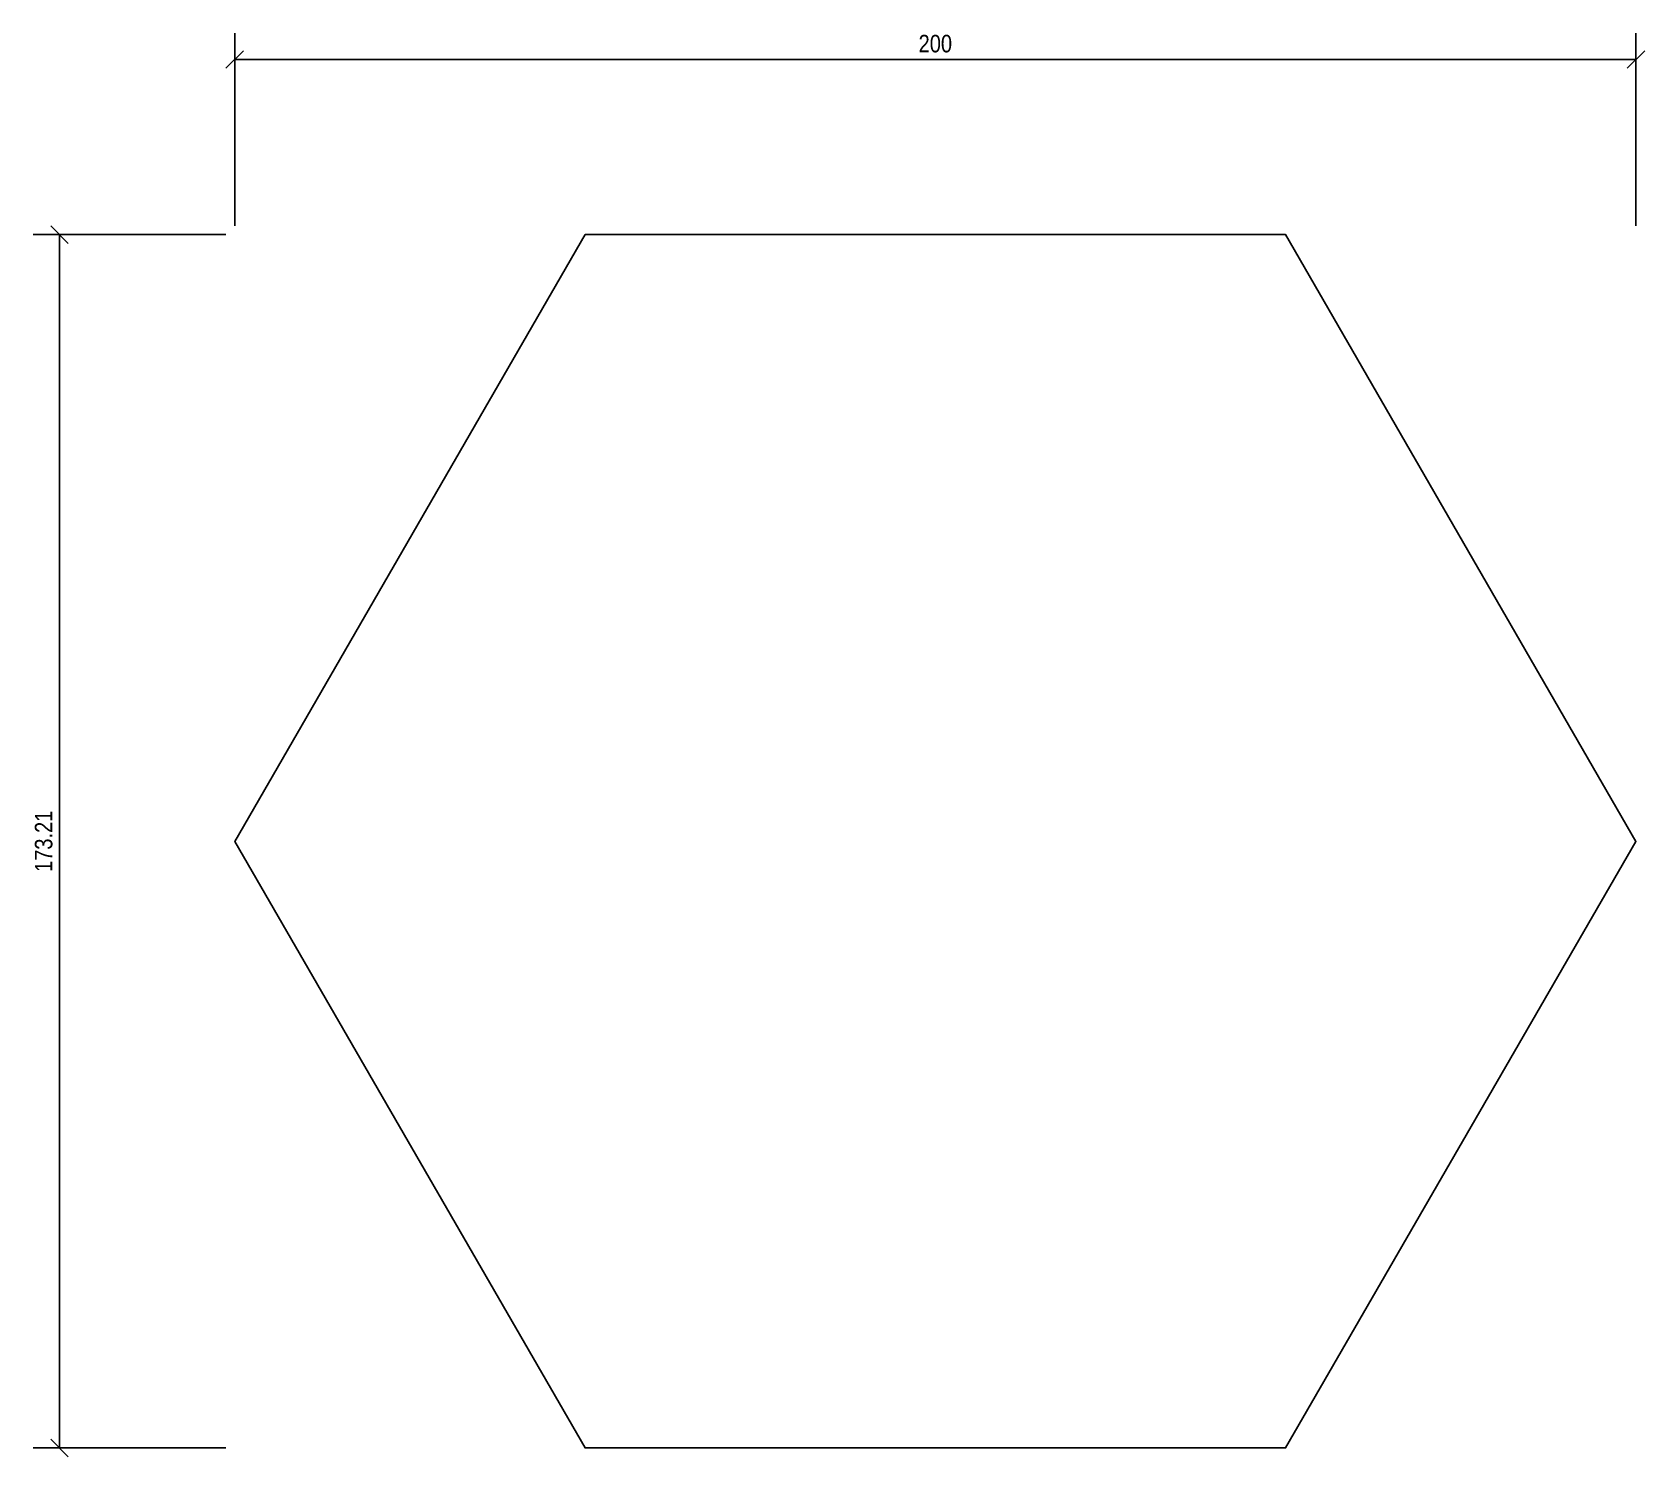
# Model space of a CAD drawing. Header units: metres. Extents: x 14.71 to 17.01, y 5.49 to 7.52.
import ezdxf

# ---------------------------------------------------------------- set-up
doc = ezdxf.new("R2010")
doc.units = ezdxf.units.M
doc.styles.add('OpenSansCondensed-Light', font='OpenSansCondensed-Light.ttf')
doc.dimstyles.new('EZ_M_10_H25_CM', dxfattribs={"dimtxt": 0.025, "dimasz": 0.025, "dimexe": 0.0375, "dimexo": 0.0125, "dimgap": 0.01, "dimtad": 1, "dimlfac": 100, "dimzin": 12, "dimdsep": 46, "dimtxsty": 'OpenSansCondensed-Light', "dimtsz": 0.0125, "dimcen": 2.5, "dimazin": 3, "dimtfac": 0.5, "dimtmove": 2, "dimatfit": 3})

msp = doc.modelspace()

# ---------------------------------------------------------------- linework, layer by layer
msp.add_lwpolyline([(15.5, 7.2321), (16.5, 7.2321), (17, 6.366), (16.5, 5.5), (15.5, 5.5), (15, 6.366), (15.5, 7.2321)])

# ---------------------------------------------------------------- dimensions: what is measured, and where the dimension line sits
msp.add_linear_dim(base=(15, 7.4821), p1=(15, 7.2321), p2=(17, 7.2321), dimstyle='EZ_M_10_H25_CM').render()
msp.add_linear_dim(base=(14.75, 5.5), p1=(15, 5.5), p2=(15, 7.2321), angle=90, dimstyle='EZ_M_10_H25_CM').render()

doc.saveas('drawing.dxf')
